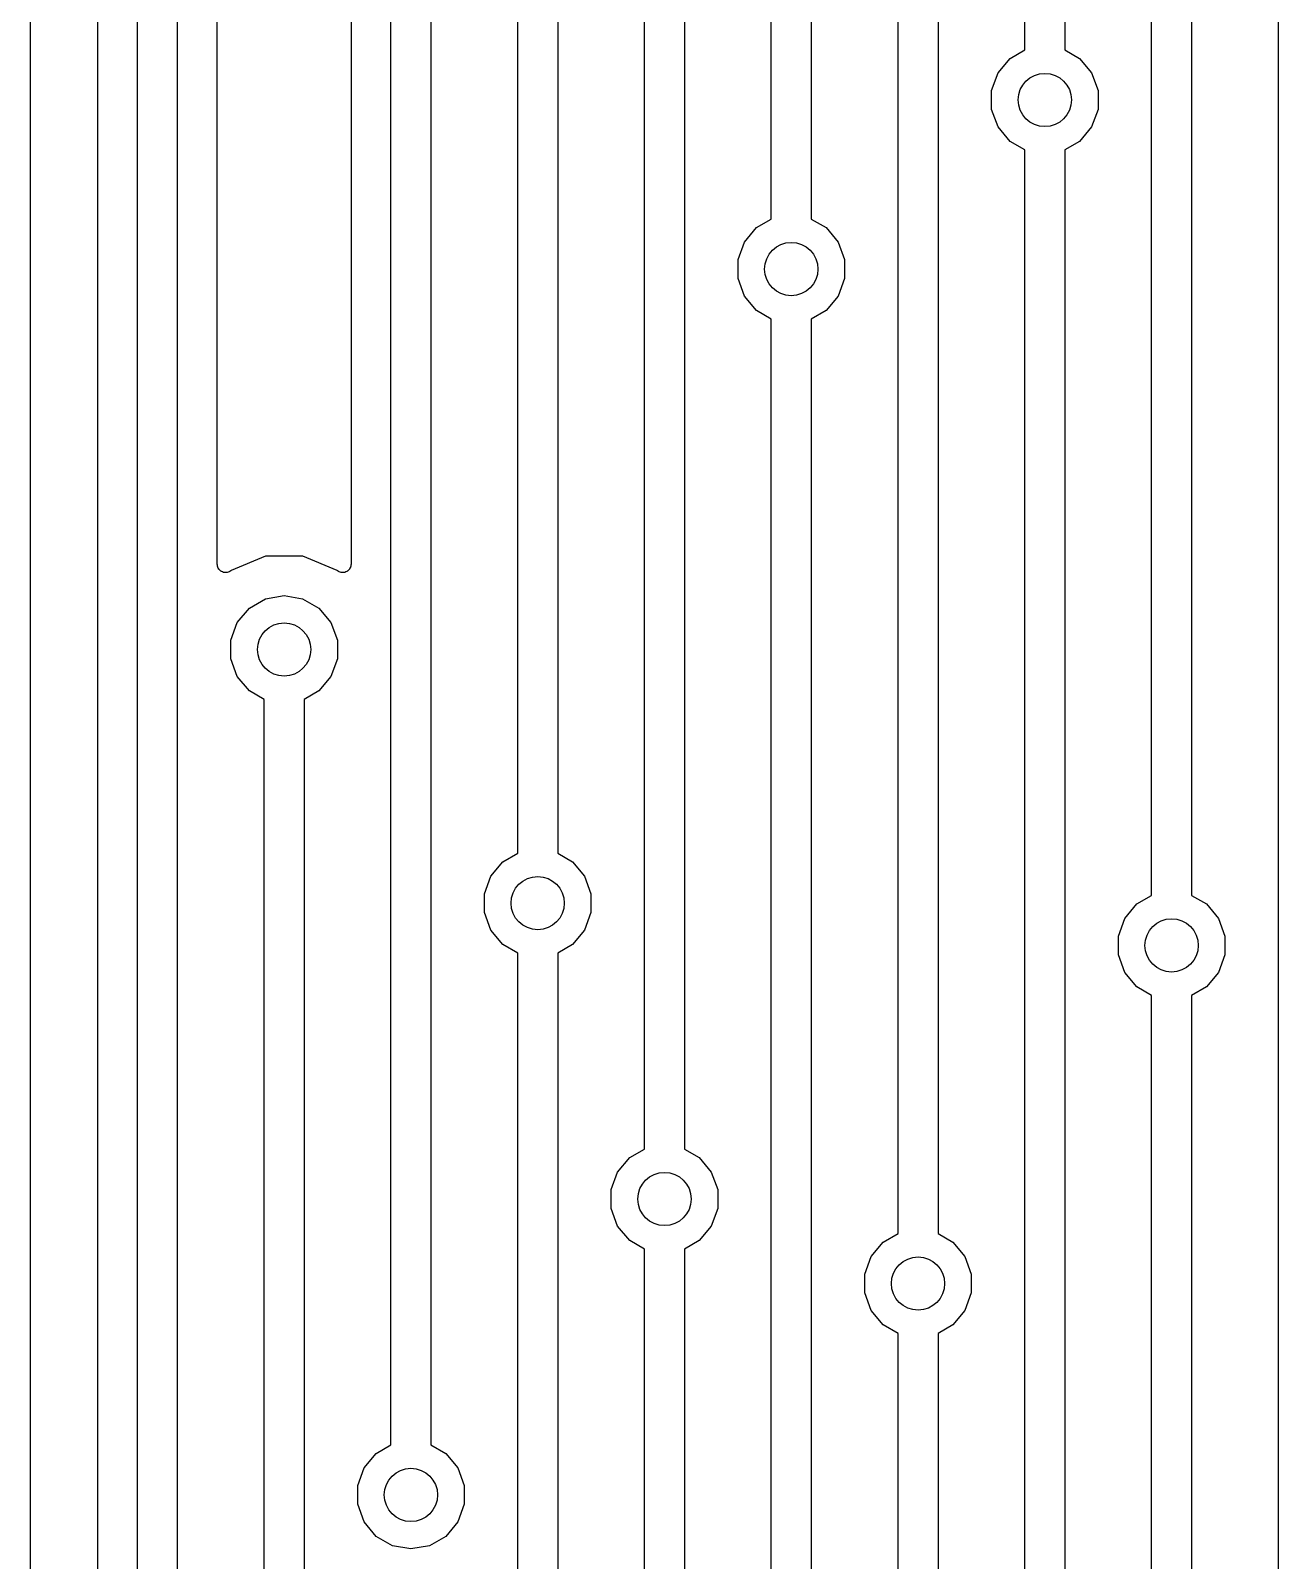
# Model space of a CAD drawing. Extents: x 64 to 244, y -149 to -41.
# Drawn here: x 64.14 to 82.89, y -124.81 to -101.83 of the extents above; entities that cross this region are included whole.
import ezdxf

# ---------------------------------------------------------------- set-up
doc = ezdxf.new("R2010")
doc.units = 0
doc.header["$MEASUREMENT"] = 0
doc.layers.add('BLACK', color=7, linetype='CONTINUOUS')

msp = doc.modelspace()

# ---------------------------------------------------------------- linework, layer by layer
at = {"layer": 'BLACK', "linetype": 'CONTINUOUS'}
for p, q in [((64.135, -148.463), (64.135, -41.402)), ((69.55, -123.074), (69.55, -52.1856)), ((70.15, -52.1856), (70.15, -123.074)), ((68.95, -52.5675), (68.95, -109.843)), ((80.98, -114.819), (80.98, -56.6306)), ((81.58, -56.6306), (81.58, -114.819)), ((79.075, -102.119), (79.075, -68.0606)), ((79.675, -68.0606), (79.675, -102.119)), ((75.265, -104.659), (75.265, -69.3306)), ((75.865, -69.3306), (75.865, -104.659)), ((65.74, -125.614), (65.74, -74.4106)), ((66.34, -74.4106), (66.34, -125.614)), ((65.14, -74.7925), (65.14, -125.232)), ((66.94, -109.843), (66.94, -74.7925)), ((71.455, -114.184), (71.455, -78.8556)), ((72.055, -78.8556), (72.055, -114.184)), ((82.885, -115.644), (82.885, -79.3881)), ((73.36, -118.629), (73.36, -83.3006)), ((73.96, -83.3006), (73.96, -118.629)), ((77.17, -119.899), (77.17, -85.8406)), ((77.77, -85.8406), (77.77, -119.899)), ((78.6715, -102.464), (78.8528, -102.248)), ((78.8528, -102.248), (79.075, -102.119)), ((79.675, -102.119), (79.8972, -102.248)), ((79.8972, -102.248), (80.0785, -102.464)), ((78.575, -102.729), (78.6715, -102.464)), ((80.0785, -102.464), (80.175, -102.729)), ((78.575, -103.011), (78.575, -102.729)), ((80.175, -102.729), (80.175, -103.011)), ((78.6715, -103.276), (78.575, -103.011)), ((80.175, -103.011), (80.0785, -103.276)), ((78.8528, -103.492), (78.6715, -103.276)), ((80.0785, -103.276), (79.8972, -103.492)), ((79.075, -103.621), (78.8528, -103.492)), ((79.075, -128.789), (79.075, -103.621)), ((79.8972, -103.492), (79.675, -103.621)), ((79.675, -103.621), (79.675, -128.789)), ((74.8615, -105.004), (75.0428, -104.788)), ((75.0428, -104.788), (75.265, -104.659)), ((75.865, -104.659), (76.0872, -104.788)), ((76.0872, -104.788), (76.2685, -105.004)), ((74.765, -105.269), (74.8615, -105.004)), ((76.2685, -105.004), (76.365, -105.269)), ((74.765, -105.551), (74.765, -105.269)), ((76.365, -105.269), (76.365, -105.551)), ((74.8615, -105.816), (74.765, -105.551)), ((76.365, -105.551), (76.2685, -105.816)), ((75.0428, -106.032), (74.8615, -105.816)), ((76.2685, -105.816), (76.0872, -106.032)), ((75.265, -106.161), (75.0428, -106.032)), ((75.265, -130.694), (75.265, -106.161)), ((76.0872, -106.032), (75.865, -106.161)), ((75.865, -106.161), (75.865, -130.694)), ((66.9429, -109.86), (66.94, -109.843)), ((67.6665, -109.725), (67.1469, -109.94)), ((68.2235, -109.725), (67.6665, -109.725)), ((68.7431, -109.94), (68.2235, -109.725)), ((68.95, -109.843), (68.9471, -109.86)), ((66.9443, -109.876), (66.9429, -109.86)), ((66.9467, -109.881), (66.9443, -109.876)), ((66.9477, -109.887), (66.9467, -109.881)), ((66.956, -109.901), (66.9477, -109.887)), ((66.963, -109.916), (66.956, -109.901)), ((66.9669, -109.92), (66.963, -109.916)), ((66.9697, -109.925), (66.9669, -109.92)), ((66.9824, -109.936), (66.9697, -109.925)), ((66.9942, -109.948), (66.9824, -109.936)), ((66.9992, -109.95), (66.9942, -109.948)), ((67.0035, -109.953), (66.9992, -109.95)), ((67.0191, -109.959), (67.0035, -109.953)), ((67.0341, -109.966), (67.0191, -109.959)), ((67.0397, -109.967), (67.0341, -109.966)), ((67.0449, -109.969), (67.0397, -109.967)), ((67.0615, -109.969), (67.0449, -109.969)), ((67.0781, -109.97), (67.0615, -109.969)), ((67.0835, -109.969), (67.0781, -109.97)), ((67.0891, -109.969), (67.0835, -109.969)), ((67.1046, -109.963), (67.0891, -109.969)), ((67.1207, -109.959), (67.1046, -109.963)), ((67.1252, -109.955), (67.1207, -109.959)), ((67.1305, -109.953), (67.1252, -109.955)), ((67.1432, -109.943), (67.1305, -109.953)), ((67.1469, -109.94), (67.1432, -109.943)), ((68.7468, -109.943), (68.7431, -109.94)), ((68.7595, -109.953), (68.7468, -109.943)), ((68.7648, -109.955), (68.7595, -109.953)), ((68.7693, -109.959), (68.7648, -109.955)), ((68.7854, -109.963), (68.7693, -109.959)), ((68.8009, -109.969), (68.7854, -109.963)), ((68.8065, -109.969), (68.8009, -109.969)), ((68.8119, -109.97), (68.8065, -109.969)), ((68.8285, -109.969), (68.8119, -109.97)), ((68.8451, -109.969), (68.8285, -109.969)), ((68.8503, -109.967), (68.8451, -109.969)), ((68.8559, -109.966), (68.8503, -109.967)), ((68.8709, -109.959), (68.8559, -109.966)), ((68.8865, -109.953), (68.8709, -109.959)), ((68.8908, -109.95), (68.8865, -109.953)), ((68.8958, -109.948), (68.8908, -109.95)), ((68.9076, -109.936), (68.8958, -109.948)), ((68.9203, -109.925), (68.9076, -109.936)), ((68.9231, -109.92), (68.9203, -109.925)), ((68.927, -109.916), (68.9231, -109.92)), ((68.934, -109.901), (68.927, -109.916)), ((68.9423, -109.887), (68.934, -109.901)), ((68.9433, -109.881), (68.9423, -109.887)), ((68.9457, -109.876), (68.9433, -109.881)), ((68.9471, -109.86), (68.9457, -109.876)), ((67.2415, -110.719), (67.4228, -110.503)), ((67.4228, -110.503), (67.6672, -110.362)), ((67.6672, -110.362), (67.945, -110.313)), ((67.945, -110.313), (68.2228, -110.362)), ((68.2228, -110.362), (68.4672, -110.503)), ((68.4672, -110.503), (68.6485, -110.719)), ((67.145, -110.984), (67.2415, -110.719)), ((68.6485, -110.719), (68.745, -110.984)), ((67.145, -111.266), (67.145, -110.984)), ((68.745, -110.984), (68.745, -111.266)), ((67.2415, -111.531), (67.145, -111.266)), ((68.745, -111.266), (68.6485, -111.531)), ((67.4228, -111.747), (67.2415, -111.531)), ((68.6485, -111.531), (68.4672, -111.747)), ((67.645, -111.876), (67.4228, -111.747)), ((67.645, -128.154), (67.645, -111.876)), ((68.4672, -111.747), (68.245, -111.876)), ((68.245, -111.876), (68.245, -128.154)), ((71.2328, -114.313), (71.455, -114.184)), ((72.055, -114.184), (72.2772, -114.313)), ((71.0515, -114.529), (71.2328, -114.313)), ((72.2772, -114.313), (72.4585, -114.529)), ((70.955, -114.794), (71.0515, -114.529)), ((72.4585, -114.529), (72.555, -114.794)), ((70.955, -115.076), (70.955, -114.794)), ((72.555, -114.794), (72.555, -115.076)), ((80.7578, -114.948), (80.98, -114.819)), ((81.58, -114.819), (81.8022, -114.948)), ((71.0515, -115.341), (70.955, -115.076)), ((72.555, -115.076), (72.4585, -115.341)), ((80.5765, -115.164), (80.7578, -114.948)), ((81.8022, -114.948), (81.9835, -115.164)), ((71.2328, -115.557), (71.0515, -115.341)), ((72.4585, -115.341), (72.2772, -115.557)), ((80.48, -115.429), (80.5765, -115.164)), ((81.9835, -115.164), (82.08, -115.429)), ((71.455, -115.686), (71.2328, -115.557)), ((72.2772, -115.557), (72.055, -115.686)), ((80.48, -115.711), (80.48, -115.429)), ((82.08, -115.429), (82.08, -115.711)), ((71.455, -134.504), (71.455, -115.686)), ((72.055, -115.686), (72.055, -134.504)), ((80.5765, -115.976), (80.48, -115.711)), ((82.08, -115.711), (81.9835, -115.976)), ((82.885, -115.671), (82.885, -115.644)), ((82.885, -137.147), (82.885, -115.671)), ((82.885, -115.671), (82.885, -115.671)), ((80.7578, -116.192), (80.5765, -115.976)), ((81.9835, -115.976), (81.8022, -116.192)), ((80.98, -116.321), (80.7578, -116.192)), ((81.8022, -116.192), (81.58, -116.321)), ((80.98, -137.679), (80.98, -116.321)), ((81.58, -116.321), (81.58, -137.679)), ((72.9565, -118.974), (73.1378, -118.758)), ((73.1378, -118.758), (73.36, -118.629)), ((73.96, -118.629), (74.1822, -118.758)), ((74.1822, -118.758), (74.3635, -118.974)), ((72.86, -119.239), (72.9565, -118.974)), ((74.3635, -118.974), (74.46, -119.239)), ((72.86, -119.521), (72.86, -119.239)), ((74.46, -119.239), (74.46, -119.521)), ((72.9565, -119.786), (72.86, -119.521)), ((74.46, -119.521), (74.3635, -119.786)), ((73.1378, -120.002), (72.9565, -119.786)), ((74.3635, -119.786), (74.1822, -120.002)), ((76.9478, -120.028), (77.17, -119.899)), ((77.77, -119.899), (77.9922, -120.028)), ((73.36, -120.131), (73.1378, -120.002)), ((73.36, -141.489), (73.36, -120.131)), ((74.1822, -120.002), (73.96, -120.131)), ((73.96, -120.131), (73.96, -141.489)), ((76.7665, -120.244), (76.9478, -120.028)), ((77.9922, -120.028), (78.1735, -120.244)), ((76.67, -120.509), (76.7665, -120.244)), ((78.1735, -120.244), (78.27, -120.509)), ((76.67, -120.791), (76.67, -120.509)), ((78.27, -120.509), (78.27, -120.791)), ((76.7665, -121.056), (76.67, -120.791)), ((78.27, -120.791), (78.1735, -121.056)), ((76.9478, -121.272), (76.7665, -121.056)), ((78.1735, -121.056), (77.9922, -121.272)), ((77.17, -121.401), (76.9478, -121.272)), ((77.9922, -121.272), (77.77, -121.401)), ((77.17, -144.029), (77.17, -121.401)), ((77.77, -121.401), (77.77, -144.029)), ((69.3278, -123.203), (69.55, -123.074)), ((70.15, -123.074), (70.3722, -123.203)), ((69.1465, -123.419), (69.3278, -123.203)), ((70.3722, -123.203), (70.5535, -123.419)), ((69.05, -123.684), (69.1465, -123.419)), ((70.5535, -123.419), (70.65, -123.684)), ((69.05, -123.966), (69.05, -123.684)), ((70.65, -123.684), (70.65, -123.966)), ((69.1465, -124.231), (69.05, -123.966)), ((70.65, -123.966), (70.5535, -124.231)), ((69.3278, -124.447), (69.1465, -124.231)), ((70.5535, -124.231), (70.3722, -124.447)), ((69.5722, -124.588), (69.3278, -124.447)), ((70.3722, -124.447), (70.1278, -124.588)), ((69.85, -124.637), (69.5722, -124.588)), ((70.1278, -124.588), (69.85, -124.637))]:
    msp.add_line(p, q, dxfattribs=at)
at = {"layer": 'BLACK'}
for centre in [(79.375, -102.87), (75.565, -105.41), (67.945, -111.125), (71.755, -114.935), (81.28, -115.57), (73.66, -119.38), (77.47, -120.65), (69.85, -123.825)]:
    msp.add_circle(centre, 0.4, dxfattribs=at)

doc.saveas('drawing.dxf')
